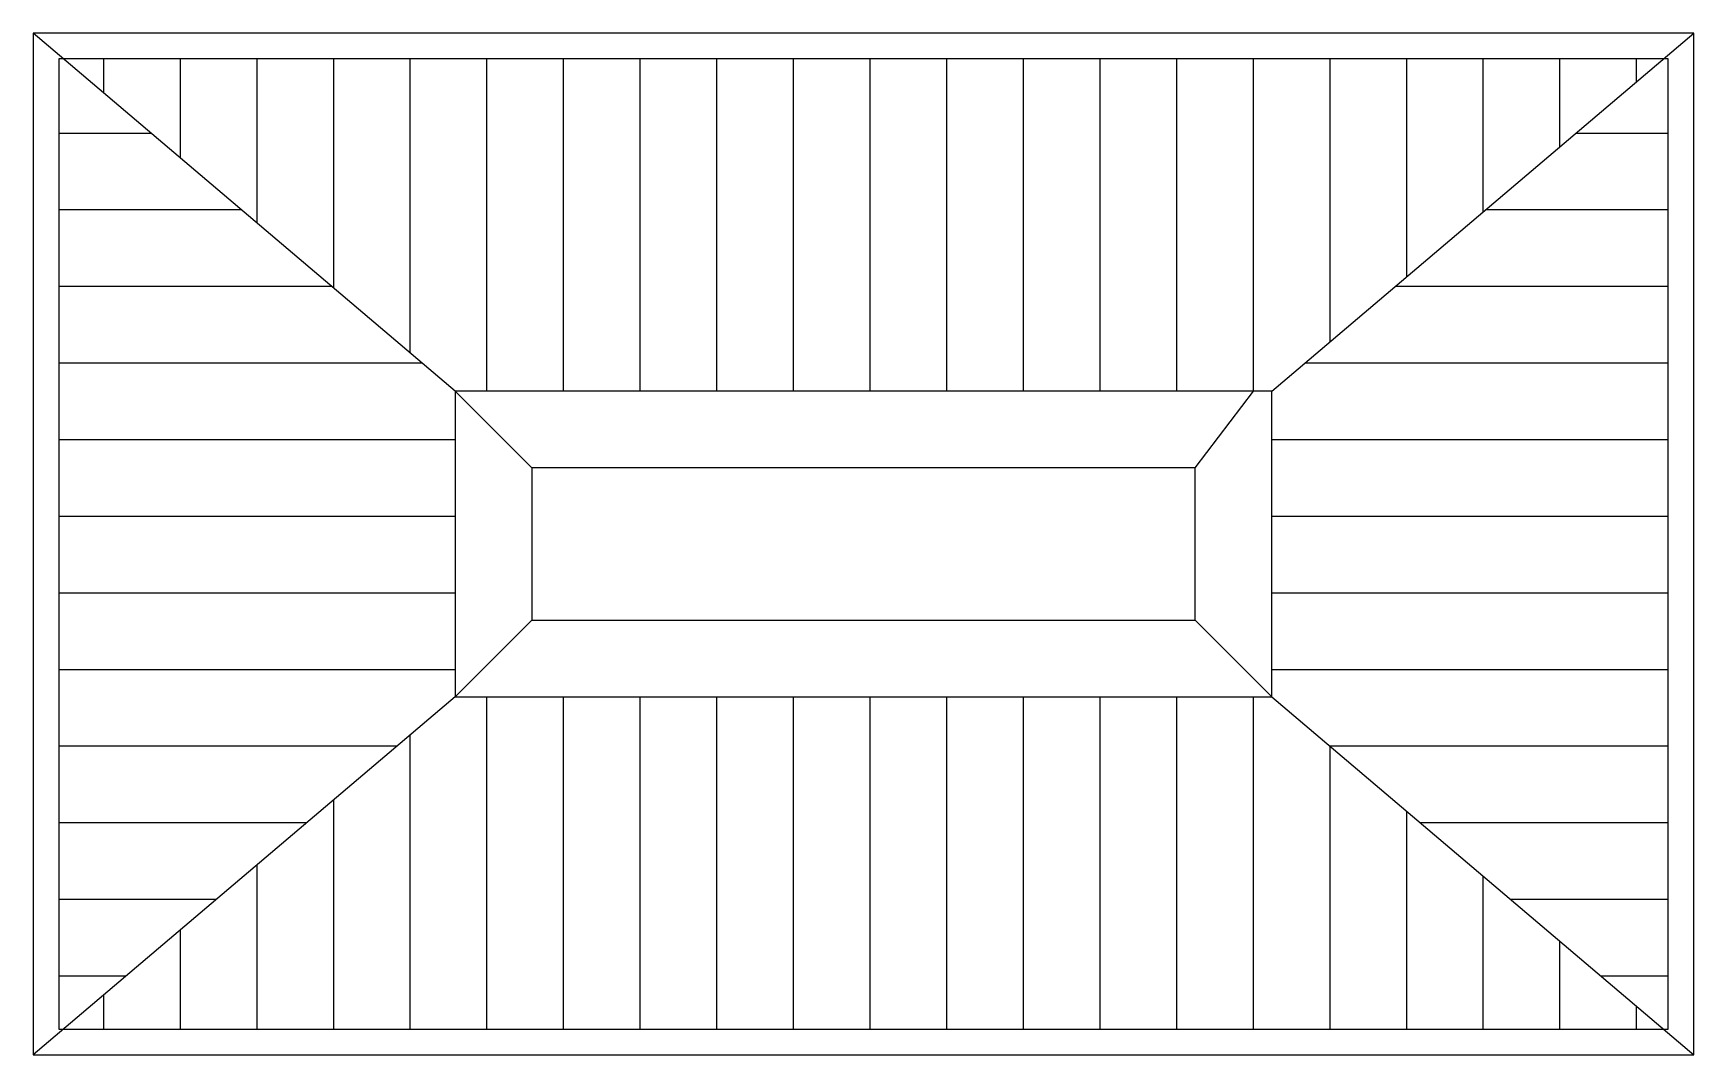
# Model space of a CAD drawing. Header units: millimetres. Extents: x 1522.35 to 1523.65, y 1317.55 to 1318.35.
import ezdxf

# ---------------------------------------------------------------- set-up
doc = ezdxf.new("R2010")
doc.units = ezdxf.units.MM
doc.header["$LTSCALE"] = 10
doc.layers.add('Varandas_e_Piscinas', color=2, linetype='Continuous')

msp = doc.modelspace()

# ---------------------------------------------------------------- linework, layer by layer
at = {"layer": 'Varandas_e_Piscinas'}
for p, q in [((1522.6772, 1318.0722), (1522.3469, 1318.3526)), ((1523.3165, 1318.0722), (1523.6469, 1318.3526)), ((1522.6772, 1318.0722), (1522.7372, 1318.0122)), ((1523.2565, 1318.0122), (1523.3021, 1318.0722)), ((1522.6772, 1317.8329), (1522.7372, 1317.8929)), ((1523.2565, 1317.8929), (1523.3165, 1317.8329)), ((1522.6772, 1317.8329), (1522.3469, 1317.5526)), ((1523.3165, 1317.8329), (1523.6469, 1317.5526))]:
    msp.add_line(p, q, dxfattribs=at)
at = {"layer": 'Varandas_e_Piscinas', "color": 1}
for p, q in [((1522.4021, 1318.3057), (1522.4021, 1318.3326)), ((1522.4621, 1318.2548), (1522.4621, 1318.3326)), ((1522.5221, 1318.2039), (1522.5221, 1318.3326)), ((1522.5821, 1318.1529), (1522.5821, 1318.3326)), ((1522.6421, 1318.102), (1522.6421, 1318.3326)), ((1522.7021, 1318.0722), (1522.7021, 1318.3326)), ((1522.7621, 1318.0722), (1522.7621, 1318.3326)), ((1522.8221, 1318.0722), (1522.8221, 1318.3326)), ((1522.8821, 1318.0722), (1522.8821, 1318.3326)), ((1522.9421, 1318.0722), (1522.9421, 1318.3326)), ((1523.0021, 1318.0722), (1523.0021, 1318.3326)), ((1523.0621, 1318.0722), (1523.0621, 1318.3326)), ((1523.1221, 1318.0722), (1523.1221, 1318.3326)), ((1523.1821, 1318.0722), (1523.1821, 1318.3326)), ((1523.2421, 1318.0722), (1523.2421, 1318.3326)), ((1523.3021, 1318.0722), (1523.3021, 1318.3326)), ((1523.3621, 1318.1109), (1523.3621, 1318.3326)), ((1523.4221, 1318.1618), (1523.4221, 1318.3326)), ((1523.4821, 1318.2127), (1523.4821, 1318.3326)), ((1523.5421, 1318.2636), (1523.5421, 1318.3326)), ((1523.6021, 1318.3145), (1523.6021, 1318.3326)), ((1522.3669, 1318.2744), (1522.439, 1318.2744)), ((1523.5547, 1318.2744), (1523.6269, 1318.2744)), ((1522.3669, 1318.2144), (1522.5097, 1318.2144)), ((1523.484, 1318.2144), (1523.6269, 1318.2144)), ((1522.3669, 1318.1544), (1522.5804, 1318.1544)), ((1523.4133, 1318.1544), (1523.6269, 1318.1544)), ((1522.3669, 1318.0944), (1522.6511, 1318.0944)), ((1523.3426, 1318.0944), (1523.6269, 1318.0944)), ((1522.3669, 1318.0344), (1522.6772, 1318.0344)), ((1523.3165, 1318.0344), (1523.6269, 1318.0344)), ((1522.3669, 1317.9744), (1522.6772, 1317.9744)), ((1523.3165, 1317.9744), (1523.6269, 1317.9744)), ((1522.3669, 1317.9144), (1522.6772, 1317.9144)), ((1523.3165, 1317.9144), (1523.6269, 1317.9144)), ((1522.3669, 1317.8544), (1522.6772, 1317.8544)), ((1523.3165, 1317.8544), (1523.6269, 1317.8544)), ((1522.7021, 1317.5726), (1522.7021, 1317.8329)), ((1522.7621, 1317.5726), (1522.7621, 1317.8329)), ((1522.8221, 1317.5726), (1522.8221, 1317.8329)), ((1522.8821, 1317.5726), (1522.8821, 1317.8329)), ((1522.9421, 1317.5726), (1522.9421, 1317.8329)), ((1523.0021, 1317.5726), (1523.0021, 1317.8329)), ((1523.0621, 1317.5726), (1523.0621, 1317.8329)), ((1523.1221, 1317.5726), (1523.1221, 1317.8329)), ((1523.1821, 1317.5726), (1523.1821, 1317.8329)), ((1523.2421, 1317.5726), (1523.2421, 1317.8329)), ((1523.3021, 1317.5726), (1523.3021, 1317.8329)), ((1522.6421, 1317.5726), (1522.6421, 1317.8031)), ((1522.3669, 1317.7944), (1522.6318, 1317.7944)), ((1523.3619, 1317.7944), (1523.6269, 1317.7944)), ((1523.3621, 1317.5726), (1523.3621, 1317.7942)), ((1522.5821, 1317.5726), (1522.5821, 1317.7522)), ((1522.3669, 1317.7344), (1522.5611, 1317.7344)), ((1523.4221, 1317.5726), (1523.4221, 1317.7433)), ((1523.4326, 1317.7344), (1523.6269, 1317.7344)), ((1522.5221, 1317.5726), (1522.5221, 1317.7013)), ((1523.4821, 1317.5726), (1523.4821, 1317.6924)), ((1522.3669, 1317.6744), (1522.4904, 1317.6744)), ((1523.5033, 1317.6744), (1523.6269, 1317.6744)), ((1522.4621, 1317.5726), (1522.4621, 1317.6503)), ((1523.5421, 1317.5726), (1523.5421, 1317.6415)), ((1522.3669, 1317.6144), (1522.4197, 1317.6144)), ((1523.574, 1317.6144), (1523.6269, 1317.6144)), ((1522.4021, 1317.5726), (1522.4021, 1317.5994)), ((1523.6021, 1317.5726), (1523.6021, 1317.5906))]:
    msp.add_line(p, q, dxfattribs=at)
at = {"layer": 'Varandas_e_Piscinas'}
for points in [[(1522.3469, 1317.5526), (1523.6469, 1317.5526), (1523.6469, 1318.3526), (1522.3469, 1318.3526)], [(1522.3669, 1317.5726), (1523.6269, 1317.5726), (1523.6269, 1318.3326), (1522.3669, 1318.3326)], [(1522.6772, 1317.8329), (1523.3165, 1317.8329), (1523.3165, 1318.0722), (1522.6772, 1318.0722)], [(1522.7372, 1317.8929), (1523.2565, 1317.8929), (1523.2565, 1318.0122), (1522.7372, 1318.0122)]]:
    msp.add_lwpolyline(points, close=True, dxfattribs=at)

doc.saveas('drawing.dxf')
